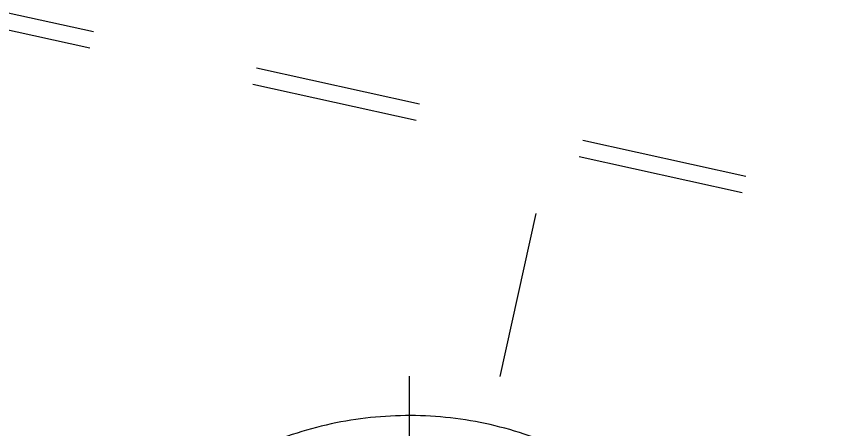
# Model space of a CAD drawing. Header units: inches. Extents: x 0 to 157513, y -28488 to 35640.
# Drawn here: x 34443.2 to 34934.1, y 19650.1 to 19896.8 of the extents above; entities that cross this region are included whole.
import ezdxf

# ---------------------------------------------------------------- set-up
doc = ezdxf.new("R2010")
doc.units = ezdxf.units.IN
doc.header["$LTSCALE"] = 400
doc.header["$MEASUREMENT"] = 0
doc.linetypes.add('CENTER', pattern=[2, 1.25, -0.25, 0.25, -0.25])
doc.linetypes.add('PHANTOM', pattern=[2.5, 1.25, -0.25, 0.25, -0.25, 0.25, -0.25])
doc.layers.add('BF STR', color=8, linetype='PHANTOM', lineweight=5)
doc.layers.add('cen', color=1, linetype='CENTER')
doc.styles.add('ROMANS', font='romans')
doc.dimstyles.new('SAM2 60 SC', dxfattribs={"dimscale": 60, "dimtxt": 2.5, "dimasz": 2.5, "dimexe": 1.25, "dimexo": 0.625, "dimtad": 1, "dimtoh": 1, "dimdec": 0, "dimdsep": 46, "dimtxsty": 'ROMANS', "dimblk": 'OBLIQUE', "dimcen": 2.5, "dimclrd": 1, "dimclre": 1, "dimclrt": 256, "dimadec": 0, "dimazin": 2, "dimtfac": 1, "dimtdec": 0, "dimtofl": 0, "dimtmove": 0, "dimatfit": 3, "dimfxl": 1, "dimtolj": 1, "dimtzin": 0, "dimarcsym": 1})

# ---------------------------------------------------------------- blocks, each defined once
blk = doc.blocks.new('611bf4 strgaele')
at = {"layer": 'BF STR'}
for p, q in [((-269327.5, 34000.14), (-265757.71, 33208.74)), ((-269327.5, 34000.14), (-265757.71, 33208.74)), ((-269329.67, 33990.38), (-265759.88, 33198.98)), ((-268725.82, 33099.71, 10324.78), (-268572.18, 33792.7, -11065.83)), ((-268650.44, 33685.74, -169.38), (-268650.44, 33170.41, -169.38))]:
    blk.add_line(p, q, dxfattribs=at)
blk.add_arc((-268650.44, 33442.14, -169.38), 220, 66.9615, 117.2514, dxfattribs=at)
blk = doc.blocks.new('_OBLIQUE')
at = {"color": 0, "linetype": 'ByBlock'}
blk.add_line((-0.5, -0.5), (0.5, 0.5), dxfattribs=at)
blk = doc.blocks.new('*D336')
at = {"color": 1, "lineweight": -2}
for p, q in [((36166.35, 22393.88), (38094.91, 22393.88)), ((38019.91, 22393.88), (38019.91, 17807.76)), ((33466.42, 17807.76), (38094.91, 17807.76))]:
    blk.add_line(p, q, dxfattribs=at)
at = {"layer": 'Defpoints', "color": 0}
for p in [(36128.85, 22393.88, 169.38), (33428.92, 17807.76, 23.43), (38019.91, 17807.76)]:
    blk.add_point(p, dxfattribs=at)
at = {"color": 1, "lineweight": -2, "xscale": 150, "yscale": 150, "zscale": 150}
for p, rotation in [((38019.91, 22393.88), 90), ((38019.91, 17807.76), 270)]:
    blk.add_blockref('_OBLIQUE', p, dxfattribs=dict(at, rotation=rotation))
at = {"insert": (37907.41, 20100.82), "char_height": 150, "attachment_point": 5, "rotation": 90, "style": 'ROMANS'}
blk.add_mtext('\\A1;4586', dxfattribs=at)

msp = doc.modelspace()

# ---------------------------------------------------------------- block references
at = {"layer": 'cen', "ltscale": 0.5}
msp.add_blockref('611bf4 strgaele', (303328.68, -14004.25, 169.38), dxfattribs=at)

# ---------------------------------------------------------------- dimensions: what is measured, and where the dimension line sits
dim = msp.add_linear_dim(base=(38019.91, 17807.76), p1=(36128.85, 22393.88, 169.38), p2=(33428.92, 17807.76, 23.43), angle=90, dimstyle='SAM2 60 SC', override={"dimtoh": 0})
dim.commit()
dim.dimension.update_dxf_attribs({"geometry": '*D336', "text_midpoint": (37907.41, 20100.82)})

doc.saveas('drawing.dxf')
